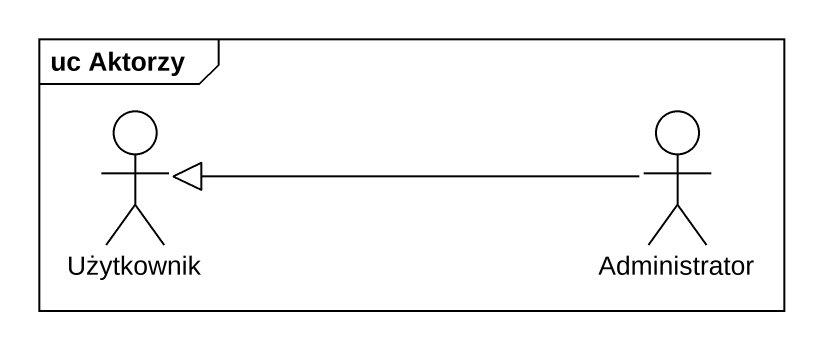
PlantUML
@startuml
mainframe uc Aktorzy
actor Użytkownik
actor Administrator
Administrator -left-|> Użytkownik
@enduml
